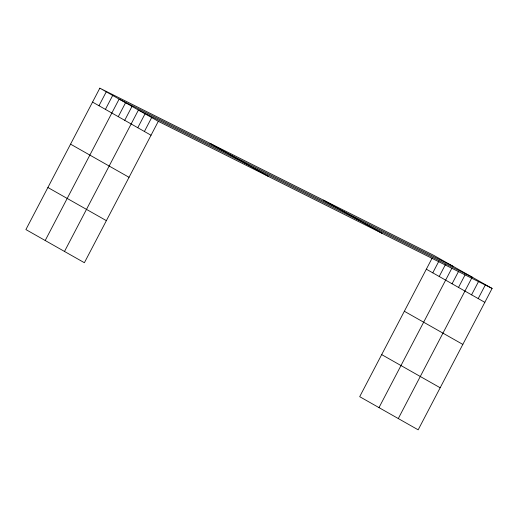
<?xml version="1.0" encoding="UTF-8"?>
<svg xmlns="http://www.w3.org/2000/svg" width="518" height="518" viewBox="0 0 518 518"><rect width="100%" height="100%" fill="white"/><g stroke="black" fill="none" stroke-linecap="round" stroke-linejoin="round"><path stroke-width="0.78" d="M99.825 88.17L25.9 229.571L84.382 262.723L158.307 121.322L99.825 88.17L433.618 255.277L492.1 288.429L418.175 429.83L359.693 396.678L432.161 258.061M98.983 105.73L106.255 91.816M105.413 109.376L112.691 95.461M45.202 240.514L119.121 99.106L452.913 266.22M118.285 116.673L125.557 102.758M124.715 120.318L131.993 106.404M64.497 251.45L138.423 110.049L472.215 277.156M137.775 127.719L145.053 113.805M144.405 131.481L151.677 117.56M432.776 272.837L438.96 261.014M439.206 276.482L445.389 264.659M378.995 407.621L451.825 268.305M452.072 283.78L458.624 271.257M458.508 287.425L465.054 274.903M398.29 418.557L471.853 277.855M471.568 294.833L478.483 281.611M478.198 298.588L485.47 284.673M158.307 121.322L492.1 288.429M323.465 200.129L381.947 233.281M209.978 143.311L268.46 176.463M426.34 269.192L484.829 302.344M92.547 102.085L151.036 135.237M404.344 311.26L462.833 344.418M70.558 144.153L129.04 177.305M381.688 354.61L440.17 387.762M47.896 187.503L106.378 220.655"/></g></svg>
